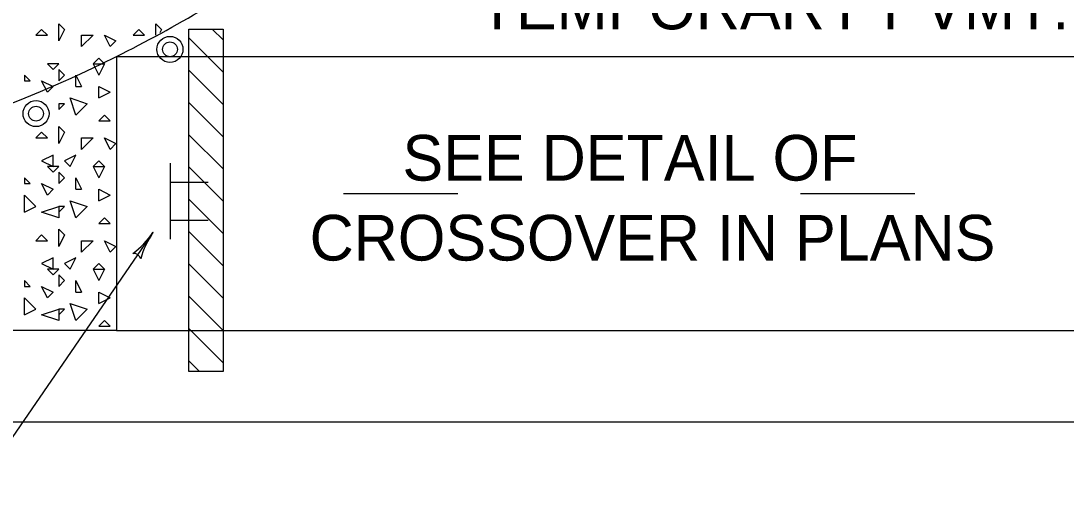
# Model space of a CAD drawing. Extents: x 999.6 to 1053.4, y 999.6 to 1022.5.
# Drawn here: x 1028.389 to 1032.964, y 1012.846 to 1014.888 of the extents above; entities that cross this region are included whole.
import ezdxf

# ---------------------------------------------------------------- set-up
doc = ezdxf.new("R2010")
doc.units = 0
doc.layers.add('Level 1', color=7, linetype='Continuous')

msp = doc.modelspace()

# ---------------------------------------------------------------- linework, layer by layer
at = {"layer": 'Level 1'}
for p, q in [((1028.5543, 1014.8755), (1028.5793, 1014.8505)), ((1028.5543, 1014.8005), (1028.5543, 1014.8755)), ((1028.5793, 1014.8505), (1028.5543, 1014.8005)), ((1028.9793, 1014.8755), (1029.0043, 1014.8505)), ((1028.9793, 1014.8262), (1028.9793, 1014.8755)), ((1029.0043, 1014.8505), (1028.9969, 1014.8359)), ((1029.2265, 1014.8523), (1029.2735, 1014.8053)), ((1028.4543, 1014.8255), (1028.5043, 1014.8255)), ((1028.6543, 1014.7755), (1028.7043, 1014.8255)), ((1028.7793, 1014.7755), (1028.8043, 1014.8005)), ((1028.8793, 1014.8255), (1028.9293, 1014.8255)), ((1029.1235, 1014.8139), (1029.2735, 1014.6639)), ((1028.7293, 1014.7255), (1028.7043, 1014.7005)), ((1028.7293, 1014.7255), (1028.7543, 1014.7005)), ((1028.8064, 1014.7316), (1035.25, 1014.7316)), ((1028.8064, 1014.7316), (1028.8064, 1013.5316)), ((1028.5043, 1014.7005), (1028.5293, 1014.6755)), ((1028.5543, 1014.7005), (1028.5043, 1014.7005)), ((1028.5293, 1014.6755), (1028.5543, 1014.7005)), ((1028.5793, 1014.6505), (1028.5543, 1014.6755)), ((1028.5543, 1014.6755), (1028.5543, 1014.6255)), ((1028.7043, 1014.7005), (1028.7543, 1014.7005)), ((1028.7043, 1014.7005), (1028.7293, 1014.6505)), ((1028.7043, 1014.7005), (1028.7543, 1014.7005)), ((1028.7543, 1014.7005), (1028.7293, 1014.6505)), ((1029.1235, 1014.6724), (1029.2735, 1014.5224)), ((1028.4043, 1014.6505), (1028.4043, 1014.6255)), ((1028.4293, 1014.6255), (1028.4043, 1014.6505)), ((1028.4043, 1014.6255), (1028.4293, 1014.6255)), ((1028.5543, 1014.6255), (1028.5793, 1014.6505)), ((1028.5043, 1014.5755), (1028.5293, 1014.6005)), ((1028.6293, 1014.6005), (1028.6543, 1014.6005)), ((1028.7293, 1014.5505), (1028.7793, 1014.5755)), ((1028.5543, 1014.5255), (1028.5543, 1014.5005)), ((1028.5543, 1014.5005), (1028.5793, 1014.5255)), ((1028.5793, 1014.5255), (1028.5543, 1014.5255)), ((1028.6293, 1014.4755), (1028.6793, 1014.5255)), ((1029.1235, 1014.531), (1029.2735, 1014.381)), ((1028.7293, 1014.4505), (1028.7793, 1014.4505)), ((1028.5543, 1014.4255), (1028.5793, 1014.4005)), ((1028.5543, 1014.3505), (1028.5543, 1014.4255)), ((1028.5793, 1014.4005), (1028.5543, 1014.3505)), ((1029.1235, 1014.3896), (1029.2735, 1014.2396)), ((1028.4543, 1014.3755), (1028.5043, 1014.3755)), ((1028.6543, 1014.3255), (1028.7043, 1014.3755)), ((1028.7793, 1014.3255), (1028.8043, 1014.3505)), ((1028.5293, 1014.3005), (1028.4793, 1014.2755)), ((1028.5293, 1014.2505), (1028.5293, 1014.3005)), ((1028.6293, 1014.3005), (1028.5793, 1014.2755)), ((1028.6043, 1014.2505), (1028.6293, 1014.3005)), ((1028.4793, 1014.2755), (1028.5293, 1014.2505)), ((1028.5043, 1014.2505), (1028.5293, 1014.2255)), ((1028.5543, 1014.2505), (1028.5043, 1014.2505)), ((1028.5293, 1014.2255), (1028.5543, 1014.2505)), ((1028.5793, 1014.2755), (1028.6043, 1014.2505)), ((1028.7293, 1014.2755), (1028.7043, 1014.2505)), ((1028.7043, 1014.2505), (1028.7543, 1014.2505)), ((1028.7043, 1014.2505), (1028.7293, 1014.2005)), ((1028.7043, 1014.2505), (1028.7543, 1014.2505)), ((1028.7293, 1014.2755), (1028.7543, 1014.2505)), ((1028.7543, 1014.2505), (1028.7293, 1014.2005)), ((1029.0417, 1014.2652), (1029.0417, 1013.9318)), ((1029.1235, 1014.2482), (1029.2735, 1014.0982)), ((1028.4043, 1014.2005), (1028.4043, 1014.1755)), ((1028.4293, 1014.1755), (1028.4043, 1014.2005)), ((1028.5793, 1014.2005), (1028.5543, 1014.2255)), ((1028.5543, 1014.2255), (1028.5543, 1014.1755)), ((1028.5543, 1014.1755), (1028.5793, 1014.2005)), ((1028.4043, 1014.1755), (1028.4293, 1014.1755)), ((1029.0417, 1014.1818), (1029.2083, 1014.1818)), ((1028.5043, 1014.1255), (1028.5293, 1014.1505)), ((1028.6293, 1014.1505), (1028.6543, 1014.1505)), ((1028.7293, 1014.1005), (1028.7793, 1014.1255)), ((1029.801, 1014.1316), (1030.301, 1014.1316)), ((1031.801, 1014.1316), (1032.301, 1014.1316)), ((1028.4043, 1014.0505), (1028.4543, 1014.0755)), ((1028.4793, 1014.0505), (1028.5543, 1014.0755)), ((1028.5543, 1014.0755), (1028.5543, 1014.0255)), ((1028.5543, 1014.0755), (1028.5543, 1014.0505)), ((1028.5543, 1014.0505), (1028.5793, 1014.0755)), ((1028.5793, 1014.0755), (1028.5543, 1014.0755)), ((1028.6293, 1014.0255), (1028.6793, 1014.0755)), ((1029.1235, 1014.1068), (1029.2735, 1013.9568)), ((1028.5543, 1014.0255), (1028.4793, 1014.0505)), ((1028.5543, 1013.9755), (1028.5793, 1013.9505)), ((1028.5543, 1013.9005), (1028.5543, 1013.9755)), ((1028.7293, 1014.0005), (1028.7793, 1014.0005)), ((1029.0417, 1014.0152), (1029.2083, 1014.0152)), ((1028.4543, 1013.9255), (1028.5043, 1013.9255)), ((1028.5793, 1013.9505), (1028.5543, 1013.9005)), ((1028.6543, 1013.8755), (1028.7043, 1013.9255)), ((1029.1235, 1013.9653), (1029.2735, 1013.8153)), ((1028.7793, 1013.8755), (1028.8043, 1013.9005)), ((1028.5293, 1013.8505), (1028.4793, 1013.8255)), ((1028.5293, 1013.8005), (1028.5293, 1013.8505)), ((1028.6293, 1013.8505), (1028.5793, 1013.8255)), ((1028.6043, 1013.8005), (1028.6293, 1013.8505)), ((1028.4793, 1013.8255), (1028.5293, 1013.8005)), ((1028.5043, 1013.8005), (1028.5293, 1013.7755)), ((1028.5543, 1013.8005), (1028.5043, 1013.8005)), ((1028.5293, 1013.7755), (1028.5543, 1013.8005)), ((1028.5793, 1013.8255), (1028.6043, 1013.8005)), ((1028.7293, 1013.8255), (1028.7043, 1013.8005)), ((1028.7043, 1013.8005), (1028.7543, 1013.8005)), ((1028.7043, 1013.8005), (1028.7293, 1013.7505)), ((1028.7043, 1013.8005), (1028.7543, 1013.8005)), ((1028.7293, 1013.8255), (1028.7543, 1013.8005)), ((1028.7543, 1013.8005), (1028.7293, 1013.7505)), ((1029.1235, 1013.8239), (1029.2735, 1013.6739)), ((1028.4043, 1013.7505), (1028.4043, 1013.7255)), ((1028.4293, 1013.7255), (1028.4043, 1013.7505)), ((1028.5793, 1013.7505), (1028.5543, 1013.7755)), ((1028.5543, 1013.7755), (1028.5543, 1013.7255)), ((1028.5543, 1013.7255), (1028.5793, 1013.7505)), ((1028.4043, 1013.7255), (1028.4293, 1013.7255)), ((1028.5043, 1013.6755), (1028.5293, 1013.7005)), ((1028.6293, 1013.7005), (1028.6543, 1013.7005)), ((1028.7293, 1013.6505), (1028.7793, 1013.6755)), ((1029.1235, 1013.6825), (1029.2735, 1013.5325)), ((1028.4043, 1013.6005), (1028.4543, 1013.6255)), ((1028.4793, 1013.6005), (1028.5543, 1013.6255)), ((1028.5543, 1013.6255), (1028.5543, 1013.5755)), ((1028.5543, 1013.6255), (1028.5543, 1013.6005)), ((1028.5543, 1013.6005), (1028.5793, 1013.6255)), ((1028.5793, 1013.6255), (1028.5543, 1013.6255)), ((1028.6293, 1013.5755), (1028.6793, 1013.6255)), ((1028.5543, 1013.5755), (1028.4793, 1013.6005)), ((1028.8064, 1013.5316), (1026.5513, 1013.5316)), ((1028.7293, 1013.5505), (1028.7793, 1013.5505)), ((1028.8064, 1013.5316), (1035.25, 1013.5316)), ((1029.1235, 1013.5411), (1029.2735, 1013.3911)), ((1029.1235, 1013.3997), (1029.1708, 1013.3523)), ((1007.25, 1013.1316), (1035.25, 1013.1316))]:
    msp.add_line(p, q, dxfattribs=at)
for points in [[(1028.4543, 1014.8255), (1028.4793, 1014.8505), (1028.5043, 1014.8255)], [(1028.8793, 1014.8255), (1028.9043, 1014.8505), (1028.9293, 1014.8255)], [(1028.6543, 1014.7755), (1028.6543, 1014.8255), (1028.7043, 1014.8255)], [(1028.7793, 1014.7755), (1028.7543, 1014.8255), (1028.8043, 1014.8005)], [(1028.5043, 1014.5755), (1028.4793, 1014.6255), (1028.5293, 1014.6005)], [(1028.6293, 1014.6005), (1028.6293, 1014.6505), (1028.6543, 1014.6005)], [(1028.7293, 1014.5505), (1028.7293, 1014.6005), (1028.7793, 1014.5755)], [(1028.6293, 1014.4755), (1028.6043, 1014.5505), (1028.6793, 1014.5255)], [(1028.7293, 1014.4505), (1028.7543, 1014.4755), (1028.7793, 1014.4505)], [(1028.4543, 1014.3755), (1028.4793, 1014.4005), (1028.5043, 1014.3755)], [(1028.6543, 1014.3255), (1028.6543, 1014.3755), (1028.7043, 1014.3755)], [(1028.7793, 1014.3255), (1028.7543, 1014.3755), (1028.8043, 1014.3505)], [(1028.6293, 1014.1505), (1028.6293, 1014.2005), (1028.6543, 1014.1505)], [(1028.5043, 1014.1255), (1028.4793, 1014.1755), (1028.5293, 1014.1505)], [(1028.4043, 1014.0505), (1028.4043, 1014.1255), (1028.4543, 1014.0755)], [(1028.7293, 1014.1005), (1028.7293, 1014.1505), (1028.7793, 1014.1255)], [(1028.6293, 1014.0255), (1028.6043, 1014.1005), (1028.6793, 1014.0755)], [(1028.7293, 1014.0005), (1028.7543, 1014.0255), (1028.7793, 1014.0005)], [(1027.0758, 1010.8177), (1028.2482, 1012.1432), (1027.7188, 1012.1432), (1028.9668, 1013.9609)], [(1028.4543, 1013.9255), (1028.4793, 1013.9505), (1028.5043, 1013.9255)], [(1028.6543, 1013.8755), (1028.6543, 1013.9255), (1028.7043, 1013.9255)], [(1028.7793, 1013.8755), (1028.7543, 1013.9255), (1028.8043, 1013.9005)], [(1028.6293, 1013.7005), (1028.6293, 1013.7505), (1028.6543, 1013.7005)], [(1028.5043, 1013.6755), (1028.4793, 1013.7255), (1028.5293, 1013.7005)], [(1028.7293, 1013.6505), (1028.7293, 1013.7005), (1028.7793, 1013.6755)], [(1028.4043, 1013.6005), (1028.4043, 1013.6755), (1028.4543, 1013.6255)], [(1028.6293, 1013.5755), (1028.6043, 1013.6505), (1028.6793, 1013.6255)], [(1028.7293, 1013.5505), (1028.7543, 1013.5755), (1028.7793, 1013.5505)]]:
    msp.add_lwpolyline(points, dxfattribs=at)
msp.add_lwpolyline([(1029.1235, 1014.8523), (1029.2735, 1014.8523), (1029.2735, 1013.3523), (1029.1235, 1013.3523)], close=True, dxfattribs=at)
for centre, radius in [((1029.0411, 1014.7633), 0.0569), ((1029.0411, 1014.7633), 0.0325), ((1028.4547, 1014.4819), 0.0569), ((1028.4547, 1014.4819), 0.0325)]:
    msp.add_circle(centre, radius, dxfattribs=at)
for centre, radius, start, end in [((1026.2198, 1019.9074), 5.1861, 273.6168, 305.2396), ((1026.2198, 1019.9074), 5.7861, 296.55332, 305.23956), ((1026.2198, 1019.9074), 5.7861, 273.42408, 296.55332), ((1028.6447, 1014.182), 0.3906, 306.8751, 325.5218), ((1029.2888, 1013.7398), 0.3906, 145.5279, 164.1967), ((1029.2888, 1013.7398), 0.3906, 145.5157, 145.5279), ((1028.8826, 1013.8385), 0.0312, 14.3025, 96.4192)]:
    msp.add_arc(centre, radius, start, end, dxfattribs=at)

# ---------------------------------------------------------------- texts
for s, p in [('TEMPORARY PVMT.', (1030.392, 1014.851)), ('SEE DETAIL OF ', (1030.0587, 1014.1885)), ('CROSSOVER IN PLANS', (1029.6524, 1013.8385))]:
    msp.add_text(s, height=0.2, dxfattribs=at).set_placement(p)

doc.saveas('drawing.dxf')
